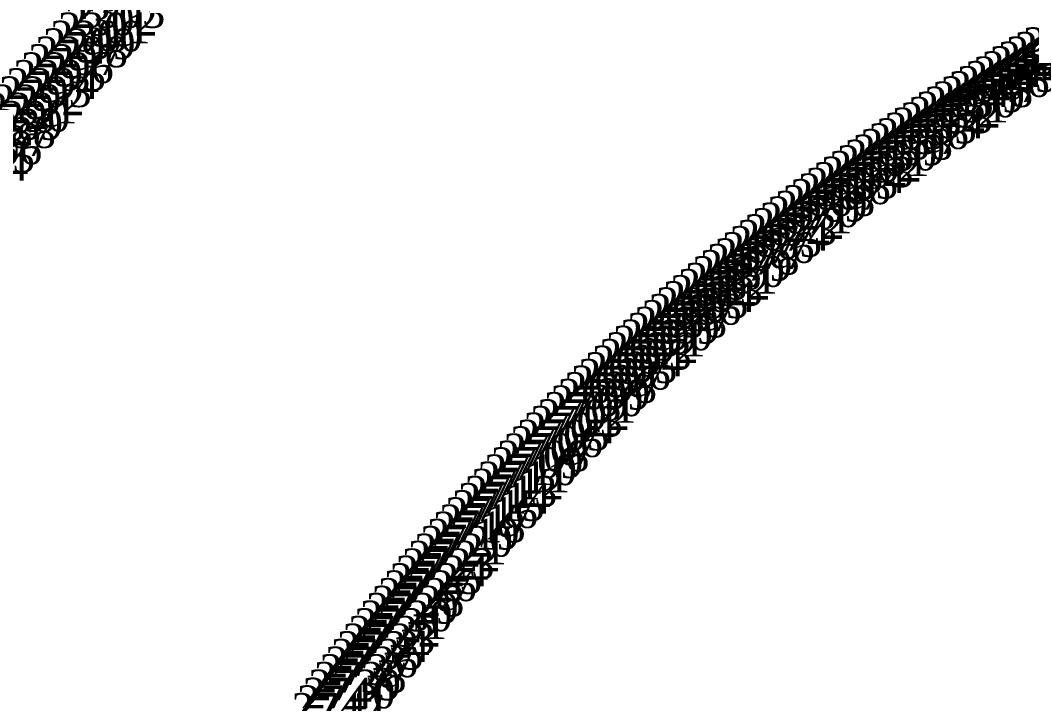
# Model space of a CAD drawing. Header units: metres. Extents: x 543554 to 549226, y 1840763 to 1844579.
# Drawn here: x 546901.58 to 546921.37, y 1842496.55 to 1842509.87 of the extents above; entities that cross this region are included whole.
import ezdxf

# ---------------------------------------------------------------- set-up
doc = ezdxf.new("R2010")
doc.units = ezdxf.units.M
doc.header["$MEASUREMENT"] = 0
for name, color, linetype, lineweight in [('Level 12', 7, 'Continuous', 0), ('Level 30', 7, 'Continuous', 0), ('Level 7', 7, 'Continuous', 0)]:
    doc.layers.add(name, color=color, linetype=linetype, lineweight=lineweight)
doc.styles.add('Style-Vntime', font='Vntime.shx')

# ---------------------------------------------------------------- blocks, each defined once
blk = doc.blocks.new('SHMIA_2283')
at = {"layer": 'Level 12', "color": 2, "linetype": 'Continuous', "lineweight": 0, "style": 'Style-Vntime'}
blk.add_text('2284', height=0.6, dxfattribs=at).set_placement((0, 0))
blk = doc.blocks.new('SHMIA_2284')
at = {"layer": 'Level 12', "color": 2, "linetype": 'Continuous', "lineweight": 0, "style": 'Style-Vntime'}
blk.add_text('2285', height=0.6, dxfattribs=at).set_placement((0, 0))
blk = doc.blocks.new('SHMIA_2285')
at = {"layer": 'Level 12', "color": 2, "linetype": 'Continuous', "lineweight": 0, "style": 'Style-Vntime'}
blk.add_text('2286', height=0.6, dxfattribs=at).set_placement((0, 0))
blk = doc.blocks.new('SHMIA_2286')
at = {"layer": 'Level 12', "color": 2, "linetype": 'Continuous', "lineweight": 0, "style": 'Style-Vntime'}
blk.add_text('2287', height=0.6, dxfattribs=at).set_placement((0, 0))
blk = doc.blocks.new('SHMIA_2287')
at = {"layer": 'Level 12', "color": 2, "linetype": 'Continuous', "lineweight": 0, "style": 'Style-Vntime'}
blk.add_text('2288', height=0.6, dxfattribs=at).set_placement((0, 0))
blk = doc.blocks.new('SHMIA_2288')
at = {"layer": 'Level 12', "color": 2, "linetype": 'Continuous', "lineweight": 0, "style": 'Style-Vntime'}
blk.add_text('2289', height=0.6, dxfattribs=at).set_placement((0, 0))
blk = doc.blocks.new('SHMIA_2289')
at = {"layer": 'Level 12', "color": 2, "linetype": 'Continuous', "lineweight": 0, "style": 'Style-Vntime'}
blk.add_text('2290', height=0.6, dxfattribs=at).set_placement((0, 0))
blk = doc.blocks.new('SHMIA_2290')
at = {"layer": 'Level 12', "color": 2, "linetype": 'Continuous', "lineweight": 0, "style": 'Style-Vntime'}
blk.add_text('2291', height=0.6, dxfattribs=at).set_placement((0, 0))
blk = doc.blocks.new('SHMIA_2291')
at = {"layer": 'Level 12', "color": 2, "linetype": 'Continuous', "lineweight": 0, "style": 'Style-Vntime'}
blk.add_text('2292', height=0.6, dxfattribs=at).set_placement((0, 0))
blk = doc.blocks.new('SHMIA_2292')
at = {"layer": 'Level 12', "color": 2, "linetype": 'Continuous', "lineweight": 0, "style": 'Style-Vntime'}
blk.add_text('2293', height=0.6, dxfattribs=at).set_placement((0, 0))
blk = doc.blocks.new('SHMIA_2293')
at = {"layer": 'Level 12', "color": 2, "linetype": 'Continuous', "lineweight": 0, "style": 'Style-Vntime'}
blk.add_text('2294', height=0.6, dxfattribs=at).set_placement((0, 0))
blk = doc.blocks.new('SHMIA_2294')
at = {"layer": 'Level 12', "color": 2, "linetype": 'Continuous', "lineweight": 0, "style": 'Style-Vntime'}
blk.add_text('2295', height=0.6, dxfattribs=at).set_placement((0, 0))
blk = doc.blocks.new('DDCT')
at = {"layer": 'Level 7', "color": 3, "linetype": 'Continuous', "lineweight": 30}
blk.add_point((0, 0), dxfattribs=at)
blk = doc.blocks.new('SHMIA_2295')
at = {"layer": 'Level 12', "color": 2, "linetype": 'Continuous', "lineweight": 0, "style": 'Style-Vntime'}
blk.add_text('2296', height=0.6, dxfattribs=at).set_placement((0, 0))
blk = doc.blocks.new('SHMIA_2296')
at = {"layer": 'Level 12', "color": 2, "linetype": 'Continuous', "lineweight": 0, "style": 'Style-Vntime'}
blk.add_text('2297', height=0.6, dxfattribs=at).set_placement((0, 0))
blk = doc.blocks.new('SHMIA_2297')
at = {"layer": 'Level 12', "color": 2, "linetype": 'Continuous', "lineweight": 0, "style": 'Style-Vntime'}
blk.add_text('2298', height=0.6, dxfattribs=at).set_placement((0, 0))
blk = doc.blocks.new('SHMIA_2298')
at = {"layer": 'Level 12', "color": 2, "linetype": 'Continuous', "lineweight": 0, "style": 'Style-Vntime'}
blk.add_text('2299', height=0.6, dxfattribs=at).set_placement((0, 0))
blk = doc.blocks.new('SHMIA_2299')
at = {"layer": 'Level 12', "color": 2, "linetype": 'Continuous', "lineweight": 0, "style": 'Style-Vntime'}
blk.add_text('2300', height=0.6, dxfattribs=at).set_placement((0, 0))
blk = doc.blocks.new('SHMIA_2300')
at = {"layer": 'Level 12', "color": 2, "linetype": 'Continuous', "lineweight": 0, "style": 'Style-Vntime'}
blk.add_text('2301', height=0.6, dxfattribs=at).set_placement((0, 0))
blk = doc.blocks.new('SHMIA_2301')
at = {"layer": 'Level 12', "color": 2, "linetype": 'Continuous', "lineweight": 0, "style": 'Style-Vntime'}
blk.add_text('2302', height=0.6, dxfattribs=at).set_placement((0, 0))
blk = doc.blocks.new('SHMIA_2302')
at = {"layer": 'Level 12', "color": 2, "linetype": 'Continuous', "lineweight": 0, "style": 'Style-Vntime'}
blk.add_text('2303', height=0.6, dxfattribs=at).set_placement((0, 0))
blk = doc.blocks.new('SHMIA_2637')
at = {"layer": 'Level 12', "color": 2, "linetype": 'Continuous', "lineweight": 0, "style": 'Style-Vntime'}
blk.add_text('2638', height=0.6, dxfattribs=at).set_placement((0, 0))
blk = doc.blocks.new('SHMIA_2638')
at = {"layer": 'Level 12', "color": 2, "linetype": 'Continuous', "lineweight": 0, "style": 'Style-Vntime'}
blk.add_text('2639', height=0.6, dxfattribs=at).set_placement((0, 0))
blk = doc.blocks.new('SHMIA_2639')
at = {"layer": 'Level 12', "color": 2, "linetype": 'Continuous', "lineweight": 0, "style": 'Style-Vntime'}
blk.add_text('2640', height=0.6, dxfattribs=at).set_placement((0, 0))
blk = doc.blocks.new('SHMIA_2640')
at = {"layer": 'Level 12', "color": 2, "linetype": 'Continuous', "lineweight": 0, "style": 'Style-Vntime'}
blk.add_text('2641', height=0.6, dxfattribs=at).set_placement((0, 0))
blk = doc.blocks.new('SHMIA_2641')
at = {"layer": 'Level 12', "color": 2, "linetype": 'Continuous', "lineweight": 0, "style": 'Style-Vntime'}
blk.add_text('2642', height=0.6, dxfattribs=at).set_placement((0, 0))
blk = doc.blocks.new('SHMIA_2642')
at = {"layer": 'Level 12', "color": 2, "linetype": 'Continuous', "lineweight": 0, "style": 'Style-Vntime'}
blk.add_text('2643', height=0.6, dxfattribs=at).set_placement((0, 0))
blk = doc.blocks.new('SHMIA_2643')
at = {"layer": 'Level 12', "color": 2, "linetype": 'Continuous', "lineweight": 0, "style": 'Style-Vntime'}
blk.add_text('2644', height=0.6, dxfattribs=at).set_placement((0, 0))
blk = doc.blocks.new('SHMIA_2644')
at = {"layer": 'Level 12', "color": 2, "linetype": 'Continuous', "lineweight": 0, "style": 'Style-Vntime'}
blk.add_text('2645', height=0.6, dxfattribs=at).set_placement((0, 0))
blk = doc.blocks.new('SHMIA_2645')
at = {"layer": 'Level 12', "color": 2, "linetype": 'Continuous', "lineweight": 0, "style": 'Style-Vntime'}
blk.add_text('2646', height=0.6, dxfattribs=at).set_placement((0, 0))
blk = doc.blocks.new('SHMIA_2646')
at = {"layer": 'Level 12', "color": 2, "linetype": 'Continuous', "lineweight": 0, "style": 'Style-Vntime'}
blk.add_text('2647', height=0.6, dxfattribs=at).set_placement((0, 0))
blk = doc.blocks.new('SHMIA_2647')
at = {"layer": 'Level 12', "color": 2, "linetype": 'Continuous', "lineweight": 0, "style": 'Style-Vntime'}
blk.add_text('2648', height=0.6, dxfattribs=at).set_placement((0, 0))
blk = doc.blocks.new('SHMIA_2648')
at = {"layer": 'Level 12', "color": 2, "linetype": 'Continuous', "lineweight": 0, "style": 'Style-Vntime'}
blk.add_text('2649', height=0.6, dxfattribs=at).set_placement((0, 0))
blk = doc.blocks.new('SHMIA_2649')
at = {"layer": 'Level 12', "color": 2, "linetype": 'Continuous', "lineweight": 0, "style": 'Style-Vntime'}
blk.add_text('2650', height=0.6, dxfattribs=at).set_placement((0, 0))
blk = doc.blocks.new('SHMIA_2650')
at = {"layer": 'Level 12', "color": 2, "linetype": 'Continuous', "lineweight": 0, "style": 'Style-Vntime'}
blk.add_text('2651', height=0.6, dxfattribs=at).set_placement((0, 0))
blk = doc.blocks.new('SHMIA_2651')
at = {"layer": 'Level 12', "color": 2, "linetype": 'Continuous', "lineweight": 0, "style": 'Style-Vntime'}
blk.add_text('2652', height=0.6, dxfattribs=at).set_placement((0, 0))
blk = doc.blocks.new('SHMIA_2652')
at = {"layer": 'Level 12', "color": 2, "linetype": 'Continuous', "lineweight": 0, "style": 'Style-Vntime'}
blk.add_text('2653', height=0.6, dxfattribs=at).set_placement((0, 0))
blk = doc.blocks.new('SHMIA_2653')
at = {"layer": 'Level 12', "color": 2, "linetype": 'Continuous', "lineweight": 0, "style": 'Style-Vntime'}
blk.add_text('2654', height=0.6, dxfattribs=at).set_placement((0, 0))
blk = doc.blocks.new('SHMIA_2654')
at = {"layer": 'Level 12', "color": 2, "linetype": 'Continuous', "lineweight": 0, "style": 'Style-Vntime'}
blk.add_text('2655', height=0.6, dxfattribs=at).set_placement((0, 0))
blk = doc.blocks.new('SHMIA_2655')
at = {"layer": 'Level 12', "color": 2, "linetype": 'Continuous', "lineweight": 0, "style": 'Style-Vntime'}
blk.add_text('2656', height=0.6, dxfattribs=at).set_placement((0, 0))
blk = doc.blocks.new('SHMIA_2656')
at = {"layer": 'Level 12', "color": 2, "linetype": 'Continuous', "lineweight": 0, "style": 'Style-Vntime'}
blk.add_text('2657', height=0.6, dxfattribs=at).set_placement((0, 0))
blk = doc.blocks.new('SHMIA_2657')
at = {"layer": 'Level 12', "color": 2, "linetype": 'Continuous', "lineweight": 0, "style": 'Style-Vntime'}
blk.add_text('2658', height=0.6, dxfattribs=at).set_placement((0, 0))
blk = doc.blocks.new('SHMIA_2658')
at = {"layer": 'Level 12', "color": 2, "linetype": 'Continuous', "lineweight": 0, "style": 'Style-Vntime'}
blk.add_text('2659', height=0.6, dxfattribs=at).set_placement((0, 0))
blk = doc.blocks.new('SHMIA_2659')
at = {"layer": 'Level 12', "color": 2, "linetype": 'Continuous', "lineweight": 0, "style": 'Style-Vntime'}
blk.add_text('2660', height=0.6, dxfattribs=at).set_placement((0, 0))
blk = doc.blocks.new('SHMIA_2660')
at = {"layer": 'Level 12', "color": 2, "linetype": 'Continuous', "lineweight": 0, "style": 'Style-Vntime'}
blk.add_text('2661', height=0.6, dxfattribs=at).set_placement((0, 0))
blk = doc.blocks.new('SHMIA_2661')
at = {"layer": 'Level 12', "color": 2, "linetype": 'Continuous', "lineweight": 0, "style": 'Style-Vntime'}
blk.add_text('2662', height=0.6, dxfattribs=at).set_placement((0, 0))
blk = doc.blocks.new('SHMIA_2662')
at = {"layer": 'Level 12', "color": 2, "linetype": 'Continuous', "lineweight": 0, "style": 'Style-Vntime'}
blk.add_text('2663', height=0.6, dxfattribs=at).set_placement((0, 0))
blk = doc.blocks.new('SHMIA_2663')
at = {"layer": 'Level 12', "color": 2, "linetype": 'Continuous', "lineweight": 0, "style": 'Style-Vntime'}
blk.add_text('2664', height=0.6, dxfattribs=at).set_placement((0, 0))
blk = doc.blocks.new('SHMIA_2664')
at = {"layer": 'Level 12', "color": 2, "linetype": 'Continuous', "lineweight": 0, "style": 'Style-Vntime'}
blk.add_text('2665', height=0.6, dxfattribs=at).set_placement((0, 0))
blk = doc.blocks.new('SHMIA_2665')
at = {"layer": 'Level 12', "color": 2, "linetype": 'Continuous', "lineweight": 0, "style": 'Style-Vntime'}
blk.add_text('2666', height=0.6, dxfattribs=at).set_placement((0, 0))
blk = doc.blocks.new('SHMIA_2666')
at = {"layer": 'Level 12', "color": 2, "linetype": 'Continuous', "lineweight": 0, "style": 'Style-Vntime'}
blk.add_text('2667', height=0.6, dxfattribs=at).set_placement((0, 0))
blk = doc.blocks.new('SHMIA_2667')
at = {"layer": 'Level 12', "color": 2, "linetype": 'Continuous', "lineweight": 0, "style": 'Style-Vntime'}
blk.add_text('2668', height=0.6, dxfattribs=at).set_placement((0, 0))
blk = doc.blocks.new('SHMIA_2668')
at = {"layer": 'Level 12', "color": 2, "linetype": 'Continuous', "lineweight": 0, "style": 'Style-Vntime'}
blk.add_text('2669', height=0.6, dxfattribs=at).set_placement((0, 0))
blk = doc.blocks.new('SHMIA_2669')
at = {"layer": 'Level 12', "color": 2, "linetype": 'Continuous', "lineweight": 0, "style": 'Style-Vntime'}
blk.add_text('2670', height=0.6, dxfattribs=at).set_placement((0, 0))
blk = doc.blocks.new('SHMIA_2670')
at = {"layer": 'Level 12', "color": 2, "linetype": 'Continuous', "lineweight": 0, "style": 'Style-Vntime'}
blk.add_text('2671', height=0.6, dxfattribs=at).set_placement((0, 0))
blk = doc.blocks.new('SHMIA_2671')
at = {"layer": 'Level 12', "color": 2, "linetype": 'Continuous', "lineweight": 0, "style": 'Style-Vntime'}
blk.add_text('2672', height=0.6, dxfattribs=at).set_placement((0, 0))
blk = doc.blocks.new('SHMIA_2672')
at = {"layer": 'Level 12', "color": 2, "linetype": 'Continuous', "lineweight": 0, "style": 'Style-Vntime'}
blk.add_text('2673', height=0.6, dxfattribs=at).set_placement((0, 0))
blk = doc.blocks.new('SHMIA_2673')
at = {"layer": 'Level 12', "color": 2, "linetype": 'Continuous', "lineweight": 0, "style": 'Style-Vntime'}
blk.add_text('2674', height=0.6, dxfattribs=at).set_placement((0, 0))
blk = doc.blocks.new('SHMIA_2674')
at = {"layer": 'Level 12', "color": 2, "linetype": 'Continuous', "lineweight": 0, "style": 'Style-Vntime'}
blk.add_text('2675', height=0.6, dxfattribs=at).set_placement((0, 0))
blk = doc.blocks.new('SHMIA_2675')
at = {"layer": 'Level 12', "color": 2, "linetype": 'Continuous', "lineweight": 0, "style": 'Style-Vntime'}
blk.add_text('2676', height=0.6, dxfattribs=at).set_placement((0, 0))
blk = doc.blocks.new('SHMIA_2676')
at = {"layer": 'Level 12', "color": 2, "linetype": 'Continuous', "lineweight": 0, "style": 'Style-Vntime'}
blk.add_text('2677', height=0.6, dxfattribs=at).set_placement((0, 0))
blk = doc.blocks.new('SHMIA_2677')
at = {"layer": 'Level 12', "color": 2, "linetype": 'Continuous', "lineweight": 0, "style": 'Style-Vntime'}
blk.add_text('2678', height=0.6, dxfattribs=at).set_placement((0, 0))
blk = doc.blocks.new('SHMIA_2678')
at = {"layer": 'Level 12', "color": 2, "linetype": 'Continuous', "lineweight": 0, "style": 'Style-Vntime'}
blk.add_text('2679', height=0.6, dxfattribs=at).set_placement((0, 0))
blk = doc.blocks.new('SHMIA_2679')
at = {"layer": 'Level 12', "color": 2, "linetype": 'Continuous', "lineweight": 0, "style": 'Style-Vntime'}
blk.add_text('2680', height=0.6, dxfattribs=at).set_placement((0, 0))
blk = doc.blocks.new('SHMIA_2680')
at = {"layer": 'Level 12', "color": 2, "linetype": 'Continuous', "lineweight": 0, "style": 'Style-Vntime'}
blk.add_text('2681', height=0.6, dxfattribs=at).set_placement((0, 0))
blk = doc.blocks.new('SHMIA_2681')
at = {"layer": 'Level 12', "color": 2, "linetype": 'Continuous', "lineweight": 0, "style": 'Style-Vntime'}
blk.add_text('2682', height=0.6, dxfattribs=at).set_placement((0, 0))
blk = doc.blocks.new('SHMIA_2682')
at = {"layer": 'Level 12', "color": 2, "linetype": 'Continuous', "lineweight": 0, "style": 'Style-Vntime'}
blk.add_text('2683', height=0.6, dxfattribs=at).set_placement((0, 0))
blk = doc.blocks.new('SHMIA_2683')
at = {"layer": 'Level 12', "color": 2, "linetype": 'Continuous', "lineweight": 0, "style": 'Style-Vntime'}
blk.add_text('2684', height=0.6, dxfattribs=at).set_placement((0, 0))
blk = doc.blocks.new('SHMIA_2684')
at = {"layer": 'Level 12', "color": 2, "linetype": 'Continuous', "lineweight": 0, "style": 'Style-Vntime'}
blk.add_text('2685', height=0.6, dxfattribs=at).set_placement((0, 0))
blk = doc.blocks.new('SHMIA_2685')
at = {"layer": 'Level 12', "color": 2, "linetype": 'Continuous', "lineweight": 0, "style": 'Style-Vntime'}
blk.add_text('2686', height=0.6, dxfattribs=at).set_placement((0, 0))
blk = doc.blocks.new('SHMIA_2686')
at = {"layer": 'Level 12', "color": 2, "linetype": 'Continuous', "lineweight": 0, "style": 'Style-Vntime'}
blk.add_text('2687', height=0.6, dxfattribs=at).set_placement((0, 0))
blk = doc.blocks.new('SHMIA_2687')
at = {"layer": 'Level 12', "color": 2, "linetype": 'Continuous', "lineweight": 0, "style": 'Style-Vntime'}
blk.add_text('2688', height=0.6, dxfattribs=at).set_placement((0, 0))
blk = doc.blocks.new('SHMIA_2688')
at = {"layer": 'Level 12', "color": 2, "linetype": 'Continuous', "lineweight": 0, "style": 'Style-Vntime'}
blk.add_text('2689', height=0.6, dxfattribs=at).set_placement((0, 0))
blk = doc.blocks.new('SHMIA_2689')
at = {"layer": 'Level 12', "color": 2, "linetype": 'Continuous', "lineweight": 0, "style": 'Style-Vntime'}
blk.add_text('2690', height=0.6, dxfattribs=at).set_placement((0, 0))
blk = doc.blocks.new('SHMIA_2690')
at = {"layer": 'Level 12', "color": 2, "linetype": 'Continuous', "lineweight": 0, "style": 'Style-Vntime'}
blk.add_text('2691', height=0.6, dxfattribs=at).set_placement((0, 0))
blk = doc.blocks.new('SHMIA_2691')
at = {"layer": 'Level 12', "color": 2, "linetype": 'Continuous', "lineweight": 0, "style": 'Style-Vntime'}
blk.add_text('2692', height=0.6, dxfattribs=at).set_placement((0, 0))
blk = doc.blocks.new('SHMIA_2692')
at = {"layer": 'Level 12', "color": 2, "linetype": 'Continuous', "lineweight": 0, "style": 'Style-Vntime'}
blk.add_text('2693', height=0.6, dxfattribs=at).set_placement((0, 0))
blk = doc.blocks.new('SHMIA_2693')
at = {"layer": 'Level 12', "color": 2, "linetype": 'Continuous', "lineweight": 0, "style": 'Style-Vntime'}
blk.add_text('2694', height=0.6, dxfattribs=at).set_placement((0, 0))
blk = doc.blocks.new('SHMIA_2694')
at = {"layer": 'Level 12', "color": 2, "linetype": 'Continuous', "lineweight": 0, "style": 'Style-Vntime'}
blk.add_text('2695', height=0.6, dxfattribs=at).set_placement((0, 0))
blk = doc.blocks.new('SHMIA_2695')
at = {"layer": 'Level 12', "color": 2, "linetype": 'Continuous', "lineweight": 0, "style": 'Style-Vntime'}
blk.add_text('2696', height=0.6, dxfattribs=at).set_placement((0, 0))
blk = doc.blocks.new('SHMIA_2696')
at = {"layer": 'Level 12', "color": 2, "linetype": 'Continuous', "lineweight": 0, "style": 'Style-Vntime'}
blk.add_text('2697', height=0.6, dxfattribs=at).set_placement((0, 0))
blk = doc.blocks.new('SHMIA_2697')
at = {"layer": 'Level 12', "color": 2, "linetype": 'Continuous', "lineweight": 0, "style": 'Style-Vntime'}
blk.add_text('2698', height=0.6, dxfattribs=at).set_placement((0, 0))
blk = doc.blocks.new('SHMIA_2698')
at = {"layer": 'Level 12', "color": 2, "linetype": 'Continuous', "lineweight": 0, "style": 'Style-Vntime'}
blk.add_text('2699', height=0.6, dxfattribs=at).set_placement((0, 0))
blk = doc.blocks.new('SHMIA_2699')
at = {"layer": 'Level 12', "color": 2, "linetype": 'Continuous', "lineweight": 0, "style": 'Style-Vntime'}
blk.add_text('2700', height=0.6, dxfattribs=at).set_placement((0, 0))
blk = doc.blocks.new('SHMIA_2700')
at = {"layer": 'Level 12', "color": 2, "linetype": 'Continuous', "lineweight": 0, "style": 'Style-Vntime'}
blk.add_text('2701', height=0.6, dxfattribs=at).set_placement((0, 0))
blk = doc.blocks.new('SHMIA_2701')
at = {"layer": 'Level 12', "color": 2, "linetype": 'Continuous', "lineweight": 0, "style": 'Style-Vntime'}
blk.add_text('2702', height=0.6, dxfattribs=at).set_placement((0, 0))
blk = doc.blocks.new('SHMIA_2702')
at = {"layer": 'Level 12', "color": 2, "linetype": 'Continuous', "lineweight": 0, "style": 'Style-Vntime'}
blk.add_text('2703', height=0.6, dxfattribs=at).set_placement((0, 0))
blk = doc.blocks.new('SHMIA_2703')
at = {"layer": 'Level 12', "color": 2, "linetype": 'Continuous', "lineweight": 0, "style": 'Style-Vntime'}
blk.add_text('2704', height=0.6, dxfattribs=at).set_placement((0, 0))
blk = doc.blocks.new('SHMIA_2704')
at = {"layer": 'Level 12', "color": 2, "linetype": 'Continuous', "lineweight": 0, "style": 'Style-Vntime'}
blk.add_text('2705', height=0.6, dxfattribs=at).set_placement((0, 0))
blk = doc.blocks.new('SHMIA_2705')
at = {"layer": 'Level 12', "color": 2, "linetype": 'Continuous', "lineweight": 0, "style": 'Style-Vntime'}
blk.add_text('2706', height=0.6, dxfattribs=at).set_placement((0, 0))
blk = doc.blocks.new('SHMIA_2706')
at = {"layer": 'Level 12', "color": 2, "linetype": 'Continuous', "lineweight": 0, "style": 'Style-Vntime'}
blk.add_text('2707', height=0.6, dxfattribs=at).set_placement((0, 0))
blk = doc.blocks.new('SHMIA_2707')
at = {"layer": 'Level 12', "color": 2, "linetype": 'Continuous', "lineweight": 0, "style": 'Style-Vntime'}
blk.add_text('2708', height=0.6, dxfattribs=at).set_placement((0, 0))
blk = doc.blocks.new('SHMIA_2708')
at = {"layer": 'Level 12', "color": 2, "linetype": 'Continuous', "lineweight": 0, "style": 'Style-Vntime'}
blk.add_text('2709', height=0.6, dxfattribs=at).set_placement((0, 0))
blk = doc.blocks.new('SHMIA_2709')
at = {"layer": 'Level 12', "color": 2, "linetype": 'Continuous', "lineweight": 0, "style": 'Style-Vntime'}
blk.add_text('2710', height=0.6, dxfattribs=at).set_placement((0, 0))
blk = doc.blocks.new('SHMIA_2710')
at = {"layer": 'Level 12', "color": 2, "linetype": 'Continuous', "lineweight": 0, "style": 'Style-Vntime'}
blk.add_text('2711', height=0.6, dxfattribs=at).set_placement((0, 0))
blk = doc.blocks.new('SHMIA_2711')
at = {"layer": 'Level 12', "color": 2, "linetype": 'Continuous', "lineweight": 0, "style": 'Style-Vntime'}
blk.add_text('2712', height=0.6, dxfattribs=at).set_placement((0, 0))
blk = doc.blocks.new('SHMIA_2712')
at = {"layer": 'Level 12', "color": 2, "linetype": 'Continuous', "lineweight": 0, "style": 'Style-Vntime'}
blk.add_text('2713', height=0.6, dxfattribs=at).set_placement((0, 0))
blk = doc.blocks.new('SHMIA_2713')
at = {"layer": 'Level 12', "color": 2, "linetype": 'Continuous', "lineweight": 0, "style": 'Style-Vntime'}
blk.add_text('2714', height=0.6, dxfattribs=at).set_placement((0, 0))
blk = doc.blocks.new('SHMIA_2714')
at = {"layer": 'Level 12', "color": 2, "linetype": 'Continuous', "lineweight": 0, "style": 'Style-Vntime'}
blk.add_text('2715', height=0.6, dxfattribs=at).set_placement((0, 0))
blk = doc.blocks.new('SHMIA_2715')
at = {"layer": 'Level 12', "color": 2, "linetype": 'Continuous', "lineweight": 0, "style": 'Style-Vntime'}
blk.add_text('2716', height=0.6, dxfattribs=at).set_placement((0, 0))
blk = doc.blocks.new('SHMIA_2716')
at = {"layer": 'Level 12', "color": 2, "linetype": 'Continuous', "lineweight": 0, "style": 'Style-Vntime'}
blk.add_text('2717', height=0.6, dxfattribs=at).set_placement((0, 0))
blk = doc.blocks.new('SHMIA_2717')
at = {"layer": 'Level 12', "color": 2, "linetype": 'Continuous', "lineweight": 0, "style": 'Style-Vntime'}
blk.add_text('2718', height=0.6, dxfattribs=at).set_placement((0, 0))
blk = doc.blocks.new('SHMIA_2718')
at = {"layer": 'Level 12', "color": 2, "linetype": 'Continuous', "lineweight": 0, "style": 'Style-Vntime'}
blk.add_text('2719', height=0.6, dxfattribs=at).set_placement((0, 0))
blk = doc.blocks.new('SHMIA_2719')
at = {"layer": 'Level 12', "color": 2, "linetype": 'Continuous', "lineweight": 0, "style": 'Style-Vntime'}
blk.add_text('2720', height=0.6, dxfattribs=at).set_placement((0, 0))
blk = doc.blocks.new('SHMIA_2720')
at = {"layer": 'Level 12', "color": 2, "linetype": 'Continuous', "lineweight": 0, "style": 'Style-Vntime'}
blk.add_text('2721', height=0.6, dxfattribs=at).set_placement((0, 0))
blk = doc.blocks.new('SHMIA_2721')
at = {"layer": 'Level 12', "color": 2, "linetype": 'Continuous', "lineweight": 0, "style": 'Style-Vntime'}
blk.add_text('2722', height=0.6, dxfattribs=at).set_placement((0, 0))
blk = doc.blocks.new('SHMIA_2722')
at = {"layer": 'Level 12', "color": 2, "linetype": 'Continuous', "lineweight": 0, "style": 'Style-Vntime'}
blk.add_text('2723', height=0.6, dxfattribs=at).set_placement((0, 0))
blk = doc.blocks.new('SHMIA_2723')
at = {"layer": 'Level 12', "color": 2, "linetype": 'Continuous', "lineweight": 0, "style": 'Style-Vntime'}
blk.add_text('2724', height=0.6, dxfattribs=at).set_placement((0, 0))
blk = doc.blocks.new('SHMIA_2724')
at = {"layer": 'Level 12', "color": 2, "linetype": 'Continuous', "lineweight": 0, "style": 'Style-Vntime'}
blk.add_text('2725', height=0.6, dxfattribs=at).set_placement((0, 0))
blk = doc.blocks.new('SHMIA_2725')
at = {"layer": 'Level 12', "color": 2, "linetype": 'Continuous', "lineweight": 0, "style": 'Style-Vntime'}
blk.add_text('2726', height=0.6, dxfattribs=at).set_placement((0, 0))
blk = doc.blocks.new('SHMIA_2726')
at = {"layer": 'Level 12', "color": 2, "linetype": 'Continuous', "lineweight": 0, "style": 'Style-Vntime'}
blk.add_text('2727', height=0.6, dxfattribs=at).set_placement((0, 0))
blk = doc.blocks.new('SHMIA_2727')
at = {"layer": 'Level 12', "color": 2, "linetype": 'Continuous', "lineweight": 0, "style": 'Style-Vntime'}
blk.add_text('2728', height=0.6, dxfattribs=at).set_placement((0, 0))
blk = doc.blocks.new('SHMIA_2728')
at = {"layer": 'Level 12', "color": 2, "linetype": 'Continuous', "lineweight": 0, "style": 'Style-Vntime'}
blk.add_text('2729', height=0.6, dxfattribs=at).set_placement((0, 0))
blk = doc.blocks.new('SHMIA_2729')
at = {"layer": 'Level 12', "color": 2, "linetype": 'Continuous', "lineweight": 0, "style": 'Style-Vntime'}
blk.add_text('2730', height=0.6, dxfattribs=at).set_placement((0, 0))
blk = doc.blocks.new('SHMIA_2730')
at = {"layer": 'Level 12', "color": 2, "linetype": 'Continuous', "lineweight": 0, "style": 'Style-Vntime'}
blk.add_text('2731', height=0.6, dxfattribs=at).set_placement((0, 0))
blk = doc.blocks.new('SHMIA_2731')
at = {"layer": 'Level 12', "color": 2, "linetype": 'Continuous', "lineweight": 0, "style": 'Style-Vntime'}
blk.add_text('2732', height=0.6, dxfattribs=at).set_placement((0, 0))
blk = doc.blocks.new('SHMIA_2732')
at = {"layer": 'Level 12', "color": 2, "linetype": 'Continuous', "lineweight": 0, "style": 'Style-Vntime'}
blk.add_text('2733', height=0.6, dxfattribs=at).set_placement((0, 0))
blk = doc.blocks.new('SHMIA_2733')
at = {"layer": 'Level 12', "color": 2, "linetype": 'Continuous', "lineweight": 0, "style": 'Style-Vntime'}
blk.add_text('2734', height=0.6, dxfattribs=at).set_placement((0, 0))
blk = doc.blocks.new('SHMIA_2734')
at = {"layer": 'Level 12', "color": 2, "linetype": 'Continuous', "lineweight": 0, "style": 'Style-Vntime'}
blk.add_text('2735', height=0.6, dxfattribs=at).set_placement((0, 0))
blk = doc.blocks.new('SHMIA_2735')
at = {"layer": 'Level 12', "color": 2, "linetype": 'Continuous', "lineweight": 0, "style": 'Style-Vntime'}
blk.add_text('2736', height=0.6, dxfattribs=at).set_placement((0, 0))
blk = doc.blocks.new('SHMIA_2736')
at = {"layer": 'Level 12', "color": 2, "linetype": 'Continuous', "lineweight": 0, "style": 'Style-Vntime'}
blk.add_text('2737', height=0.6, dxfattribs=at).set_placement((0, 0))
blk = doc.blocks.new('SHMIA_2737')
at = {"layer": 'Level 12', "color": 2, "linetype": 'Continuous', "lineweight": 0, "style": 'Style-Vntime'}
blk.add_text('2738', height=0.6, dxfattribs=at).set_placement((0, 0))
blk = doc.blocks.new('SHMIA_2738')
at = {"layer": 'Level 12', "color": 2, "linetype": 'Continuous', "lineweight": 0, "style": 'Style-Vntime'}
blk.add_text('2739', height=0.6, dxfattribs=at).set_placement((0, 0))
blk = doc.blocks.new('SHMIA_2739')
at = {"layer": 'Level 12', "color": 2, "linetype": 'Continuous', "lineweight": 0, "style": 'Style-Vntime'}
blk.add_text('2740', height=0.6, dxfattribs=at).set_placement((0, 0))
blk = doc.blocks.new('SHMIA_2740')
at = {"layer": 'Level 12', "color": 2, "linetype": 'Continuous', "lineweight": 0, "style": 'Style-Vntime'}
blk.add_text('2741', height=0.6, dxfattribs=at).set_placement((0, 0))
blk = doc.blocks.new('SHMIA_2741')
at = {"layer": 'Level 12', "color": 2, "linetype": 'Continuous', "lineweight": 0, "style": 'Style-Vntime'}
blk.add_text('2742', height=0.6, dxfattribs=at).set_placement((0, 0))

msp = doc.modelspace()

# ---------------------------------------------------------------- linework, layer by layer
at = {"layer": 'Level 30', "color": 2, "linetype": 'Continuous', "lineweight": 0, "flags": 128}
for points in [[(546901.4537, 1842508.4855), (546901.5961, 1842508.6421), (546901.7391, 1842508.7982), (546901.8826, 1842508.9537), (546902.0268, 1842509.1087), (546902.1716, 1842509.2631), (546902.3169, 1842509.417), (546902.4628, 1842509.5703), (546902.6093, 1842509.7231), (546902.7563, 1842509.8753)], [(546921.5257, 1842509.3172), (546921.3621, 1842509.2255), (546921.1988, 1842509.1331), (546921.0359, 1842509.04), (546920.8735, 1842508.9461), (546920.7114, 1842508.8516), (546920.5497, 1842508.7564), (546920.3885, 1842508.6605), (546920.2276, 1842508.564), (546920.0672, 1842508.4667), (546919.9072, 1842508.3688), (546919.7476, 1842508.2701), (546919.5884, 1842508.1708), (546919.4296, 1842508.0708), (546919.2713, 1842507.9702), (546919.1134, 1842507.8688), (546918.9559, 1842507.7668), (546918.7989, 1842507.6642), (546918.6423, 1842507.5608), (546918.4862, 1842507.4568), (546918.3305, 1842507.3521), (546918.1752, 1842507.2468), (546918.0204, 1842507.1408), (546917.8661, 1842507.0341), (546917.7122, 1842506.9268), (546917.5587, 1842506.8188), (546917.4058, 1842506.7102), (546917.2533, 1842506.6009), (546917.1012, 1842506.491), (546916.9496, 1842506.3804), (546916.7985, 1842506.2692), (546916.6479, 1842506.1574), (546916.4978, 1842506.0449), (546916.3481, 1842505.9317), (546916.1989, 1842505.8179), (546916.0503, 1842505.7035), (546915.902, 1842505.5885), (546915.7543, 1842505.4728), (546915.6071, 1842505.3565), (546915.4604, 1842505.2396), (546915.3142, 1842505.122), (546915.1685, 1842505.0038), (546915.0233, 1842504.885), (546914.8786, 1842504.7656), (546914.7344, 1842504.6456), (546914.5907, 1842504.5249), (546914.4475, 1842504.4037), (546914.3049, 1842504.2818), (546914.1627, 1842504.1593), (546914.0211, 1842504.0362), (546913.8801, 1842503.9125), (546913.7395, 1842503.7883), (546913.5995, 1842503.6634), (546913.46, 1842503.5379), (546913.3211, 1842503.4118), (546913.1827, 1842503.2852), (546913.0448, 1842503.1579), (546912.9075, 1842503.0301), (546912.7707, 1842502.9016), (546912.6345, 1842502.7726), (546912.4988, 1842502.6431), (546912.3637, 1842502.5129), (546912.2291, 1842502.3822), (546912.0951, 1842502.2508), (546911.9617, 1842502.119), (546911.8288, 1842501.9865), (546911.6965, 1842501.8535), (546911.5647, 1842501.7199), (546911.4336, 1842501.5858), (546911.303, 1842501.4511), (546911.1729, 1842501.3158), (546911.0435, 1842501.18), (546910.9146, 1842501.0437), (546910.7863, 1842500.9068), (546910.6586, 1842500.7693), (546910.5315, 1842500.6313), (546910.405, 1842500.4928), (546910.2791, 1842500.3537), (546910.1537, 1842500.2141), (546910.029, 1842500.074), (546909.9048, 1842499.9333), (546909.7813, 1842499.7921), (546909.6583, 1842499.6504), (546909.536, 1842499.5081), (546909.4143, 1842499.3654), (546909.2932, 1842499.2221), (546909.1727, 1842499.0783), (546909.0528, 1842498.934), (546908.9335, 1842498.7891), (546908.8148, 1842498.6438), (546908.6968, 1842498.498), (546908.5794, 1842498.3516), (546908.4626, 1842498.2048), (546908.3465, 1842498.0575), (546908.2309, 1842497.9096), (546908.116, 1842497.7613), (546908.0018, 1842497.6125), (546907.8881, 1842497.4632), (546907.7751, 1842497.3135), (546907.6628, 1842497.1632), (546907.5511, 1842497.0125), (546907.44, 1842496.8613), (546907.3296, 1842496.7096), (546907.2198, 1842496.5574), (546907.1107, 1842496.4048)]]:
    msp.add_lwpolyline(points, dxfattribs=at)

# ---------------------------------------------------------------- block references
at = {"layer": 'Level 12', "color": 2, "linetype": 'Continuous', "lineweight": 0}
for name, p in [('SHMIA_2302', (546902.61, 1842509.72)), ('SHMIA_2300', (546902.32, 1842509.42)), ('SHMIA_2301', (546902.46, 1842509.57)), ('SHMIA_2299', (546902.17, 1842509.26)), ('SHMIA_2298', (546902.03, 1842509.11)), ('SHMIA_2638', (546921.04, 1842509.04)), ('SHMIA_2637', (546921.2, 1842509.13)), ('SHMIA_2296', (546901.74, 1842508.8)), ('SHMIA_2297', (546901.88, 1842508.95)), ('SHMIA_2640', (546920.71, 1842508.85)), ('SHMIA_2639', (546920.87, 1842508.95)), ('SHMIA_2295', (546901.6, 1842508.64)), ('SHMIA_2642', (546920.39, 1842508.66)), ('SHMIA_2641', (546920.55, 1842508.76)), ('SHMIA_2294', (546901.45, 1842508.49)), ('SHMIA_2644', (546920.07, 1842508.47)), ('SHMIA_2643', (546920.23, 1842508.56)), ('SHMIA_2293', (546901.31, 1842508.33)), ('SHMIA_2646', (546919.75, 1842508.27)), ('SHMIA_2645', (546919.91, 1842508.37)), ('SHMIA_2291', (546901.03, 1842508.01)), ('SHMIA_2292', (546901.17, 1842508.17)), ('SHMIA_2648', (546919.43, 1842508.07)), ('SHMIA_2647', (546919.59, 1842508.17)), ('SHMIA_2290', (546900.89, 1842507.85)), ('SHMIA_2650', (546919.11, 1842507.87)), ('SHMIA_2649', (546919.27, 1842507.97)), ('SHMIA_2289', (546900.75, 1842507.69)), ('SHMIA_2652', (546918.8, 1842507.66)), ('SHMIA_2651', (546918.96, 1842507.77)), ('SHMIA_2288', (546900.61, 1842507.53)), ('SHMIA_2654', (546918.49, 1842507.46)), ('SHMIA_2653', (546918.64, 1842507.56)), ('SHMIA_2286', (546900.34, 1842507.21)), ('SHMIA_2287', (546900.47, 1842507.37)), ('SHMIA_2656', (546918.18, 1842507.25)), ('SHMIA_2655', (546918.33, 1842507.35)), ('SHMIA_2285', (546900.2, 1842507.05)), ('SHMIA_2658', (546917.87, 1842507.03)), ('SHMIA_2657', (546918.02, 1842507.14)), ('SHMIA_2284', (546900.06, 1842506.89)), ('SHMIA_2660', (546917.56, 1842506.82)), ('SHMIA_2659', (546917.71, 1842506.93)), ('SHMIA_2283', (546899.93, 1842506.73)), ('SHMIA_2661', (546917.41, 1842506.71)), ('SHMIA_2663', (546917.1, 1842506.49)), ('SHMIA_2662', (546917.25, 1842506.6)), ('SHMIA_2665', (546916.8, 1842506.27)), ('SHMIA_2664', (546916.95, 1842506.38)), ('SHMIA_2667', (546916.5, 1842506.04)), ('SHMIA_2666', (546916.65, 1842506.16)), ('SHMIA_2669', (546916.2, 1842505.82)), ('SHMIA_2668', (546916.35, 1842505.93)), ('SHMIA_2670', (546916.05, 1842505.7)), ('SHMIA_2672', (546915.75, 1842505.47)), ('SHMIA_2671', (546915.9, 1842505.59)), ('SHMIA_2674', (546915.46, 1842505.24)), ('SHMIA_2673', (546915.61, 1842505.36)), ('SHMIA_2675', (546915.31, 1842505.12)), ('SHMIA_2677', (546915.02, 1842504.89)), ('SHMIA_2676', (546915.17, 1842505)), ('SHMIA_2679', (546914.73, 1842504.65)), ('SHMIA_2678', (546914.88, 1842504.77)), ('SHMIA_2680', (546914.59, 1842504.52)), ('SHMIA_2682', (546914.3, 1842504.28)), ('SHMIA_2681', (546914.45, 1842504.4)), ('SHMIA_2684', (546914.02, 1842504.04)), ('SHMIA_2683', (546914.16, 1842504.16)), ('SHMIA_2685', (546913.88, 1842503.91)), ('SHMIA_2687', (546913.6, 1842503.66)), ('SHMIA_2686', (546913.74, 1842503.79)), ('SHMIA_2688', (546913.46, 1842503.54)), ('SHMIA_2690', (546913.18, 1842503.29)), ('SHMIA_2689', (546913.32, 1842503.41)), ('SHMIA_2691', (546913.04, 1842503.16)), ('SHMIA_2693', (546912.77, 1842502.9)), ('SHMIA_2692', (546912.91, 1842503.03)), ('SHMIA_2694', (546912.63, 1842502.77)), ('SHMIA_2696', (546912.36, 1842502.51)), ('SHMIA_2695', (546912.5, 1842502.64)), ('SHMIA_2697', (546912.23, 1842502.38)), ('SHMIA_2699', (546911.96, 1842502.12)), ('SHMIA_2698', (546912.1, 1842502.25)), ('SHMIA_2700', (546911.83, 1842501.99)), ('SHMIA_2702', (546911.56, 1842501.72)), ('SHMIA_2701', (546911.7, 1842501.85)), ('SHMIA_2703', (546911.43, 1842501.59)), ('SHMIA_2705', (546911.17, 1842501.32)), ('SHMIA_2704', (546911.3, 1842501.45)), ('SHMIA_2706', (546911.04, 1842501.18)), ('SHMIA_2708', (546910.79, 1842500.91)), ('SHMIA_2707', (546910.91, 1842501.04)), ('SHMIA_2709', (546910.66, 1842500.77)), ('SHMIA_2711', (546910.41, 1842500.49)), ('SHMIA_2710', (546910.53, 1842500.63)), ('SHMIA_2712', (546910.28, 1842500.35)), ('SHMIA_2713', (546910.15, 1842500.21)), ('SHMIA_2715', (546909.9, 1842499.93)), ('SHMIA_2714', (546910.03, 1842500.07)), ('SHMIA_2716', (546909.78, 1842499.79)), ('SHMIA_2718', (546909.54, 1842499.51)), ('SHMIA_2717', (546909.66, 1842499.65)), ('SHMIA_2719', (546909.41, 1842499.37)), ('SHMIA_2720', (546909.29, 1842499.22)), ('SHMIA_2722', (546909.05, 1842498.93)), ('SHMIA_2721', (546909.17, 1842499.08)), ('SHMIA_2723', (546908.93, 1842498.79)), ('SHMIA_2725', (546908.7, 1842498.5)), ('SHMIA_2724', (546908.81, 1842498.64)), ('SHMIA_2726', (546908.58, 1842498.35)), ('SHMIA_2727', (546908.46, 1842498.2)), ('SHMIA_2729', (546908.23, 1842497.91)), ('SHMIA_2728', (546908.35, 1842498.06)), ('SHMIA_2730', (546908.12, 1842497.76)), ('SHMIA_2731', (546908, 1842497.61)), ('SHMIA_2733', (546907.78, 1842497.31)), ('SHMIA_2732', (546907.89, 1842497.46)), ('SHMIA_2734', (546907.66, 1842497.16)), ('SHMIA_2735', (546907.55, 1842497.01)), ('SHMIA_2736', (546907.44, 1842496.86)), ('SHMIA_2738', (546907.22, 1842496.56)), ('SHMIA_2737', (546907.33, 1842496.71)), ('SHMIA_2739', (546907.11, 1842496.4)), ('SHMIA_2740', (546907, 1842496.25)), ('SHMIA_2741', (546906.89, 1842496.1))]:
    msp.add_blockref(name, p, dxfattribs=at)
at = {"layer": 'Level 7', "color": 3, "linetype": 'Continuous', "lineweight": 30}
for p in [(546902.61, 1842509.72), (546902.32, 1842509.42), (546902.46, 1842509.57), (546902.17, 1842509.26), (546921.36, 1842509.23), (546902.03, 1842509.11), (546921.04, 1842509.04), (546921.2, 1842509.13), (546901.88, 1842508.95), (546920.71, 1842508.85), (546920.87, 1842508.95), (546901.6, 1842508.64), (546901.74, 1842508.8), (546920.39, 1842508.66), (546920.55, 1842508.76), (546920.07, 1842508.47), (546920.23, 1842508.56), (546919.75, 1842508.27), (546919.91, 1842508.37), (546919.43, 1842508.07), (546919.59, 1842508.17), (546919.11, 1842507.87), (546919.27, 1842507.97), (546918.8, 1842507.66), (546918.96, 1842507.77), (546918.49, 1842507.46), (546918.64, 1842507.56), (546918.18, 1842507.25), (546918.33, 1842507.35), (546917.87, 1842507.03), (546918.02, 1842507.14), (546917.71, 1842506.93), (546917.41, 1842506.71), (546917.56, 1842506.82), (546917.1, 1842506.49), (546917.25, 1842506.6), (546916.8, 1842506.27), (546916.95, 1842506.38), (546916.5, 1842506.04), (546916.65, 1842506.16), (546916.35, 1842505.93), (546916.05, 1842505.7), (546916.2, 1842505.82), (546915.75, 1842505.47), (546915.9, 1842505.59), (546915.46, 1842505.24), (546915.61, 1842505.36), (546915.31, 1842505.12), (546915.02, 1842504.89), (546915.17, 1842505), (546914.73, 1842504.65), (546914.88, 1842504.77), (546914.59, 1842504.52), (546914.3, 1842504.28), (546914.45, 1842504.4), (546914.16, 1842504.16), (546913.88, 1842503.91), (546914.02, 1842504.04), (546913.6, 1842503.66), (546913.74, 1842503.79), (546913.46, 1842503.54), (546913.18, 1842503.29), (546913.32, 1842503.41), (546913.04, 1842503.16), (546912.77, 1842502.9), (546912.91, 1842503.03), (546912.63, 1842502.77), (546912.36, 1842502.51), (546912.5, 1842502.64), (546912.23, 1842502.38), (546911.96, 1842502.12), (546912.1, 1842502.25), (546911.83, 1842501.99), (546911.56, 1842501.72), (546911.7, 1842501.85), (546911.43, 1842501.59), (546911.17, 1842501.32), (546911.3, 1842501.45), (546911.04, 1842501.18), (546910.79, 1842500.91), (546910.91, 1842501.04), (546910.66, 1842500.77), (546910.41, 1842500.49), (546910.53, 1842500.63), (546910.28, 1842500.35), (546910.15, 1842500.21), (546909.9, 1842499.93), (546910.03, 1842500.07), (546909.78, 1842499.79), (546909.54, 1842499.51), (546909.66, 1842499.65), (546909.41, 1842499.37), (546909.29, 1842499.22), (546909.05, 1842498.93), (546909.17, 1842499.08), (546908.93, 1842498.79), (546908.81, 1842498.64), (546908.58, 1842498.35), (546908.7, 1842498.5), (546908.46, 1842498.2), (546908.35, 1842498.06), (546908.12, 1842497.76), (546908.23, 1842497.91), (546908, 1842497.61), (546907.89, 1842497.46), (546907.66, 1842497.16), (546907.78, 1842497.31), (546907.55, 1842497.01), (546907.44, 1842496.86), (546907.22, 1842496.56), (546907.33, 1842496.71)]:
    msp.add_blockref('DDCT', p, dxfattribs=at)

doc.saveas('drawing.dxf')
